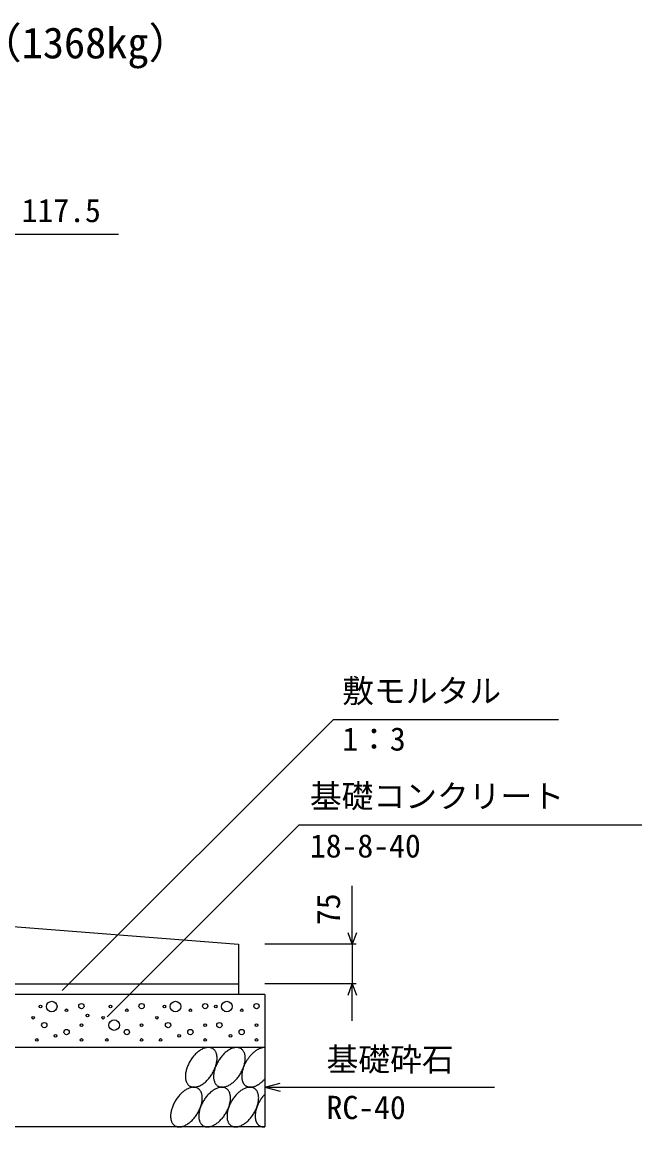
# Model space of a CAD drawing. Units: millimetres, scale not verified. Extents: x -25200 to 25200, y -8910 to 8910.
# Drawn here: x 18969 to 20139, y 1606 to 3692 of the extents above; entities that cross this region are included whole.
import ezdxf
from ezdxf.enums import TextEntityAlignment as Align

# ---------------------------------------------------------------- set-up
doc = ezdxf.new("R2010")
doc.units = ezdxf.units.MM
doc.header["$LTSCALE"] = 30
for name, color, linetype, lineweight in [('0-0_DIM', 7, 'Continuous', 25), ('0-2_HATCH', 6, 'Continuous', 25), ('0-5_OUTLINE', 3, 'Continuous', 25), ('0-6_TXT', 7, 'Continuous', 25)]:
    doc.layers.add(name, color=color, linetype=linetype, lineweight=lineweight)
doc.styles.add('ＭＳ ゴシック', font='')
doc.styles.get('ＭＳ ゴシック').set_extended_font_data('MS Gothic')

msp = doc.modelspace()

# ---------------------------------------------------------------- linework, layer by layer
at = {"layer": '0-0_DIM'}
for p, q in [((19150.66, 3291.3), (18927.28, 3291.3)), ((19556.43, 2375.44), (19044.74, 1863.76)), ((19556.43, 2375.44), (19981.73, 2375.44)), ((19492.1, 2176.78), (19129.13, 1813.81)), ((19492.1, 2176.78), (20138.97, 2176.78)), ((19592.28, 1951.3), (19592.28, 2061.19)), ((19599.78, 1951.3), (19427.28, 1951.3)), ((19592.28, 1951.3), (19592.28, 1876.3)), ((19599.78, 1876.3), (19427.28, 1876.3)), ((19592.28, 1806.3), (19592.28, 1876.3)), ((19427.28, 1681.3), (19456.26, 1689.06)), ((19427.28, 1681.3), (19860.59, 1681.3)), ((19427.28, 1681.3), (19456.26, 1673.53))]:
    msp.add_line(p, q, dxfattribs=at)
for points in [[(19599.97, 1972.44), (19592.28, 1951.3), (19584.58, 1972.44)], [(19584.58, 1855.15), (19592.28, 1876.3), (19599.97, 1855.15)]]:
    msp.add_lwpolyline(points, dxfattribs=at)
at = {"layer": '0-2_HATCH'}
for points in [[(19328.78, 1754.08), (19327.78, 1754.66), (19326.68, 1755.15), (19325.58, 1755.56), (19324.38, 1755.87), (19323.18, 1756.1), (19321.98, 1756.23), (19320.68, 1756.28), (19319.38, 1756.23), (19317.98, 1756.1), (19316.58, 1755.87), (19315.18, 1755.56), (19313.78, 1755.15), (19312.38, 1754.66), (19310.88, 1754.09), (19309.48, 1753.42), (19307.98, 1752.68), (19306.48, 1751.85), (19305.08, 1750.94), (19303.58, 1749.96), (19302.08, 1748.9), (19300.68, 1747.77), (19299.28, 1746.56), (19297.88, 1745.29), (19296.48, 1743.96), (19295.08, 1742.57), (19293.78, 1741.12), (19292.48, 1739.61), (19291.18, 1738.06), (19289.98, 1736.46), (19288.78, 1734.81), (19287.68, 1733.13), (19286.58, 1731.41), (19285.48, 1729.66), (19284.48, 1727.89), (19283.58, 1726.09), (19282.68, 1724.28), (19281.88, 1722.45), (19281.08, 1720.62), (19280.38, 1718.78)], [(19336.18, 1742.57), (19335.88, 1743.96), (19335.48, 1745.29), (19334.98, 1746.56), (19334.48, 1747.76), (19333.78, 1748.9), (19333.18, 1749.96), (19332.38, 1750.94), (19331.58, 1751.85), (19330.68, 1752.68), (19329.78, 1753.42), (19328.78, 1754.08)], [(19381.98, 1754.08), (19380.98, 1754.66), (19379.88, 1755.15), (19378.78, 1755.56), (19377.58, 1755.87), (19376.38, 1756.1), (19375.18, 1756.23), (19373.88, 1756.28), (19372.58, 1756.23), (19371.18, 1756.1), (19369.78, 1755.87), (19368.38, 1755.56), (19366.98, 1755.15), (19365.58, 1754.66), (19364.08, 1754.09), (19362.68, 1753.42), (19361.18, 1752.68), (19359.68, 1751.85), (19358.28, 1750.94), (19356.78, 1749.96), (19355.28, 1748.9), (19353.88, 1747.77), (19352.48, 1746.56), (19351.08, 1745.29), (19349.68, 1743.96), (19348.28, 1742.57), (19346.98, 1741.12), (19345.68, 1739.61), (19344.38, 1738.06), (19343.18, 1736.46), (19341.98, 1734.81), (19340.88, 1733.13), (19339.78, 1731.41), (19338.68, 1729.66), (19337.68, 1727.89), (19336.78, 1726.09), (19335.88, 1724.28), (19335.08, 1722.45), (19334.28, 1720.62), (19333.58, 1718.78)], [(19389.48, 1742.57), (19389.08, 1743.96), (19388.68, 1745.29), (19388.18, 1746.56), (19387.68, 1747.76), (19386.98, 1748.9), (19386.38, 1749.96), (19385.58, 1750.94), (19384.78, 1751.85), (19383.88, 1752.68), (19382.98, 1753.42), (19381.98, 1754.08)], [(19427.28, 1756.28), (19426.38, 1756.27), (19425.58, 1756.22), (19424.68, 1756.13), (19423.78, 1756.01), (19422.88, 1755.84), (19421.98, 1755.64), (19421.08, 1755.4), (19420.08, 1755.12), (19419.18, 1754.81), (19418.18, 1754.46), (19417.28, 1754.07), (19416.28, 1753.64), (19415.38, 1753.18), (19414.38, 1752.69), (19413.48, 1752.16), (19412.48, 1751.59), (19411.48, 1750.99), (19410.58, 1750.36), (19409.58, 1749.7), (19408.68, 1749), (19407.68, 1748.27), (19406.78, 1747.51), (19405.88, 1746.73), (19404.98, 1745.91), (19403.98, 1745.07), (19403.08, 1744.19), (19402.18, 1743.3), (19401.38, 1742.38), (19400.48, 1741.43), (19399.58, 1740.46), (19398.78, 1739.47), (19397.98, 1738.45), (19397.08, 1737.42), (19396.28, 1736.37), (19395.58, 1735.29), (19394.78, 1734.21), (19394.08, 1733.1), (19393.28, 1731.98), (19392.58, 1730.85)], [(19303.08, 1683.47), (19304.58, 1684.13), (19306.08, 1684.88), (19307.48, 1685.7), (19308.98, 1686.61), (19310.48, 1687.6), (19311.88, 1688.66), (19313.28, 1689.79), (19314.78, 1690.99), (19316.18, 1692.26), (19317.58, 1693.59), (19318.88, 1694.99), (19320.28, 1696.44), (19321.58, 1697.94), (19322.78, 1699.5), (19324.08, 1701.1), (19325.18, 1702.74), (19326.38, 1704.42), (19327.48, 1706.14), (19328.48, 1707.89), (19329.48, 1709.66), (19330.48, 1711.46), (19331.28, 1713.27), (19332.18, 1715.1), (19332.88, 1716.94), (19333.58, 1718.78), (19334.28, 1720.62), (19334.78, 1722.45), (19335.28, 1724.28), (19335.78, 1726.09), (19336.08, 1727.89), (19336.38, 1729.66), (19336.68, 1731.41), (19336.78, 1733.13), (19336.88, 1734.81), (19336.88, 1736.45), (19336.88, 1738.05), (19336.68, 1739.61), (19336.48, 1741.11), (19336.18, 1742.57)], [(19356.28, 1683.47), (19357.78, 1684.13), (19359.28, 1684.88), (19360.68, 1685.7), (19362.18, 1686.61), (19363.68, 1687.6), (19365.08, 1688.66), (19366.58, 1689.79), (19367.98, 1690.99), (19369.38, 1692.26), (19370.78, 1693.59), (19372.08, 1694.99), (19373.48, 1696.44), (19374.78, 1697.94), (19375.98, 1699.5), (19377.28, 1701.1), (19378.38, 1702.74), (19379.58, 1704.42), (19380.68, 1706.14), (19381.68, 1707.89), (19382.68, 1709.66), (19383.68, 1711.46), (19384.48, 1713.27), (19385.38, 1715.1), (19386.08, 1716.94), (19386.78, 1718.78), (19387.48, 1720.62), (19387.98, 1722.45), (19388.58, 1724.28), (19388.98, 1726.09), (19389.38, 1727.89), (19389.68, 1729.66), (19389.88, 1731.41), (19389.98, 1733.13), (19390.08, 1734.81), (19390.08, 1736.45), (19390.08, 1738.05), (19389.88, 1739.61), (19389.68, 1741.11), (19389.48, 1742.57)], [(19280.38, 1718.78), (19279.78, 1716.94), (19279.18, 1715.1), (19278.68, 1713.28), (19278.28, 1711.46), (19277.88, 1709.67), (19277.58, 1707.89), (19277.38, 1706.15), (19277.18, 1704.43), (19277.08, 1702.75), (19277.08, 1701.1), (19277.18, 1699.5), (19277.28, 1697.94), (19277.48, 1696.44), (19277.78, 1694.99), (19278.08, 1693.59), (19278.58, 1692.26), (19278.98, 1690.99), (19279.58, 1689.79), (19280.18, 1688.66), (19280.88, 1687.6), (19281.58, 1686.61), (19282.38, 1685.71), (19283.28, 1684.88), (19284.18, 1684.13), (19285.18, 1683.47), (19286.18, 1682.89), (19287.28, 1682.4), (19288.38, 1682), (19289.58, 1681.68), (19290.78, 1681.46), (19292.08, 1681.32), (19293.38, 1681.28), (19294.68, 1681.32), (19295.98, 1681.46), (19297.38, 1681.68), (19298.78, 1682), (19300.18, 1682.4), (19301.68, 1682.89), (19303.08, 1683.47)], [(19333.58, 1718.78), (19332.98, 1716.94), (19332.38, 1715.1), (19331.88, 1713.28), (19331.48, 1711.46), (19331.08, 1709.67), (19330.78, 1707.89), (19330.58, 1706.15), (19330.38, 1704.43), (19330.28, 1702.75), (19330.28, 1701.1), (19330.38, 1699.5), (19330.48, 1697.94), (19330.68, 1696.44), (19330.98, 1694.99), (19331.38, 1693.59), (19331.78, 1692.26), (19332.28, 1690.99), (19332.78, 1689.79), (19333.38, 1688.66), (19334.08, 1687.6), (19334.78, 1686.61), (19335.68, 1685.71), (19336.48, 1684.88), (19337.38, 1684.13), (19338.38, 1683.47), (19339.38, 1682.89), (19340.48, 1682.4), (19341.68, 1682), (19342.78, 1681.68), (19343.98, 1681.46), (19345.28, 1681.32), (19346.58, 1681.28), (19347.88, 1681.32), (19349.28, 1681.46), (19350.58, 1681.68), (19351.98, 1682), (19353.48, 1682.4), (19354.88, 1682.89), (19356.28, 1683.47)], [(19392.58, 1730.85), (19391.98, 1729.71), (19391.28, 1728.55), (19390.68, 1727.38), (19390.08, 1726.21), (19389.48, 1725.03), (19388.88, 1723.84), (19388.38, 1722.64), (19387.88, 1721.45), (19387.38, 1720.25), (19386.88, 1719.04), (19386.48, 1717.84), (19386.08, 1716.64), (19385.68, 1715.44), (19385.38, 1714.24), (19385.08, 1713.05), (19384.78, 1711.87), (19384.48, 1710.69), (19384.28, 1709.52), (19384.08, 1708.36), (19383.88, 1707.21), (19383.78, 1706.07), (19383.68, 1704.94), (19383.58, 1703.83), (19383.58, 1702.74), (19383.48, 1701.66), (19383.58, 1700.6), (19383.58, 1699.56), (19383.68, 1698.53), (19383.78, 1697.53), (19383.88, 1696.55), (19384.08, 1695.59), (19384.28, 1694.66), (19384.48, 1693.75), (19384.78, 1692.87), (19385.08, 1692.01), (19385.38, 1691.18), (19385.68, 1690.38), (19386.08, 1689.61), (19386.48, 1688.87)], [(19417.28, 1687.89), (19418.18, 1688.59), (19419.18, 1689.32), (19420.08, 1690.08), (19421.08, 1690.87), (19421.98, 1691.69), (19422.88, 1692.53), (19423.78, 1693.4), (19424.68, 1694.3), (19425.58, 1695.23), (19426.38, 1696.17), (19427.28, 1697.14)], [(19300.98, 1679.09), (19299.88, 1679.67), (19298.78, 1680.16), (19297.68, 1680.57), (19296.48, 1680.88), (19295.28, 1681.11), (19294.08, 1681.24), (19292.78, 1681.29), (19291.48, 1681.24), (19290.08, 1681.11), (19288.68, 1680.88), (19287.28, 1680.57), (19285.88, 1680.16), (19284.48, 1679.67), (19282.98, 1679.1), (19281.58, 1678.43), (19280.08, 1677.69), (19278.58, 1676.86), (19277.18, 1675.95), (19275.68, 1674.97), (19274.28, 1673.91), (19272.78, 1672.78), (19271.38, 1671.57), (19269.98, 1670.3), (19268.58, 1668.97), (19267.18, 1667.58), (19265.88, 1666.13), (19264.58, 1664.62), (19263.28, 1663.07), (19262.08, 1661.47), (19260.88, 1659.82), (19259.78, 1658.14), (19258.68, 1656.42), (19257.58, 1654.67), (19256.58, 1652.9), (19255.68, 1651.1), (19254.78, 1649.29), (19253.98, 1647.46), (19253.18, 1645.63), (19252.48, 1643.79)], [(19308.38, 1667.57), (19307.98, 1668.97), (19307.58, 1670.3), (19307.08, 1671.57), (19306.58, 1672.77), (19305.88, 1673.91), (19305.28, 1674.97), (19304.48, 1675.95), (19303.68, 1676.86), (19302.78, 1677.69), (19301.88, 1678.43), (19300.98, 1679.09)], [(19354.18, 1679.09), (19353.08, 1679.67), (19351.98, 1680.16), (19350.88, 1680.57), (19349.78, 1680.88), (19348.48, 1681.11), (19347.28, 1681.24), (19345.98, 1681.29), (19344.68, 1681.24), (19343.28, 1681.11), (19341.88, 1680.88), (19340.48, 1680.57), (19339.08, 1680.16), (19337.68, 1679.67), (19336.18, 1679.1), (19334.78, 1678.43), (19333.28, 1677.69), (19331.78, 1676.86), (19330.38, 1675.95), (19328.88, 1674.97), (19327.48, 1673.91), (19325.98, 1672.78), (19324.58, 1671.57), (19323.18, 1670.3), (19321.78, 1668.97), (19320.38, 1667.58), (19319.08, 1666.13), (19317.78, 1664.62), (19316.48, 1663.07), (19315.28, 1661.47), (19314.08, 1659.82), (19312.98, 1658.14), (19311.88, 1656.42), (19310.78, 1654.67), (19309.88, 1652.9), (19308.88, 1651.1), (19307.98, 1649.29), (19307.18, 1647.46), (19306.38, 1645.63), (19305.68, 1643.79)], [(19361.58, 1667.57), (19361.18, 1668.97), (19360.78, 1670.3), (19360.28, 1671.57), (19359.78, 1672.77), (19359.18, 1673.91), (19358.48, 1674.97), (19357.68, 1675.95), (19356.88, 1676.86), (19356.08, 1677.69), (19355.08, 1678.43), (19354.18, 1679.09)], [(19407.38, 1679.09), (19406.28, 1679.67), (19405.28, 1680.16), (19404.08, 1680.57), (19402.98, 1680.88), (19401.68, 1681.11), (19400.48, 1681.24), (19399.18, 1681.29), (19397.88, 1681.24), (19396.48, 1681.11), (19395.18, 1680.88), (19393.78, 1680.57), (19392.28, 1680.16), (19390.88, 1679.67), (19389.38, 1679.1), (19387.98, 1678.43), (19386.48, 1677.69), (19385.08, 1676.86), (19383.58, 1675.95), (19382.08, 1674.97), (19380.68, 1673.91), (19379.18, 1672.78), (19377.78, 1671.57), (19376.38, 1670.3), (19374.98, 1668.97), (19373.58, 1667.58), (19372.28, 1666.13), (19370.98, 1664.62), (19369.78, 1663.07), (19368.48, 1661.47), (19367.28, 1659.82), (19366.18, 1658.14), (19365.08, 1656.42), (19364.08, 1654.67), (19363.08, 1652.9), (19362.08, 1651.1), (19361.18, 1649.29), (19360.38, 1647.46), (19359.68, 1645.63), (19358.88, 1643.79)], [(19386.48, 1688.87), (19386.88, 1688.16), (19387.38, 1687.48), (19387.88, 1686.84), (19388.38, 1686.22), (19388.88, 1685.64), (19389.48, 1685.1), (19390.08, 1684.59), (19390.68, 1684.11), (19391.28, 1683.67), (19391.98, 1683.26), (19392.58, 1682.9), (19393.28, 1682.57), (19394.08, 1682.27), (19394.78, 1682.01), (19395.58, 1681.8), (19396.28, 1681.62), (19397.08, 1681.47), (19397.98, 1681.37), (19398.78, 1681.3), (19399.58, 1681.28), (19400.48, 1681.29), (19401.38, 1681.34), (19402.18, 1681.43), (19403.08, 1681.56), (19403.98, 1681.72), (19404.98, 1681.92), (19405.88, 1682.17), (19406.78, 1682.45), (19407.68, 1682.76), (19408.68, 1683.12), (19409.58, 1683.51), (19410.58, 1683.93), (19411.48, 1684.4), (19412.48, 1684.89), (19413.48, 1685.43), (19414.38, 1685.99), (19415.38, 1686.59), (19416.28, 1687.23), (19417.28, 1687.89)], [(19414.78, 1667.57), (19414.38, 1668.97), (19413.98, 1670.3), (19413.48, 1671.57), (19412.98, 1672.77), (19412.38, 1673.91), (19411.68, 1674.97), (19410.88, 1675.95), (19410.08, 1676.86), (19409.28, 1677.69), (19408.28, 1678.43), (19407.38, 1679.09)], [(19275.18, 1608.48), (19276.68, 1609.14), (19278.18, 1609.89), (19279.58, 1610.71), (19281.08, 1611.62), (19282.58, 1612.61), (19283.98, 1613.67), (19285.48, 1614.8), (19286.88, 1616), (19288.28, 1617.27), (19289.68, 1618.6), (19290.98, 1620), (19292.38, 1621.45), (19293.68, 1622.95), (19294.88, 1624.51), (19296.18, 1626.11), (19297.28, 1627.75), (19298.48, 1629.43), (19299.58, 1631.15), (19300.58, 1632.9), (19301.58, 1634.67), (19302.58, 1636.47), (19303.38, 1638.28), (19304.28, 1640.11), (19304.98, 1641.94), (19305.68, 1643.78), (19306.38, 1645.62), (19306.88, 1647.46), (19307.48, 1649.29), (19307.88, 1651.1), (19308.28, 1652.9), (19308.58, 1654.67), (19308.78, 1656.42), (19308.88, 1658.14), (19308.98, 1659.82), (19308.98, 1661.46), (19308.98, 1663.06), (19308.78, 1664.62), (19308.58, 1666.12), (19308.38, 1667.57)], [(19328.48, 1608.48), (19329.88, 1609.14), (19331.38, 1609.89), (19332.78, 1610.71), (19334.28, 1611.62), (19335.78, 1612.61), (19337.18, 1613.67), (19338.68, 1614.8), (19340.08, 1616), (19341.48, 1617.27), (19342.88, 1618.6), (19344.18, 1620), (19345.58, 1621.45), (19346.88, 1622.95), (19348.08, 1624.51), (19349.38, 1626.11), (19350.58, 1627.75), (19351.68, 1629.43), (19352.78, 1631.15), (19353.78, 1632.9), (19354.78, 1634.67), (19355.78, 1636.47), (19356.68, 1638.28), (19357.48, 1640.11), (19358.18, 1641.94), (19358.88, 1643.78), (19359.58, 1645.62), (19360.18, 1647.46), (19360.68, 1649.29), (19361.08, 1651.1), (19361.48, 1652.9), (19361.78, 1654.67), (19361.98, 1656.42), (19362.08, 1658.14), (19362.18, 1659.82), (19362.18, 1661.46), (19362.18, 1663.06), (19361.98, 1664.62), (19361.78, 1666.12), (19361.58, 1667.57)], [(19381.68, 1608.48), (19383.08, 1609.14), (19384.58, 1609.89), (19386.08, 1610.71), (19387.48, 1611.62), (19388.98, 1612.61), (19390.38, 1613.67), (19391.88, 1614.8), (19393.28, 1616), (19394.68, 1617.27), (19396.08, 1618.6), (19397.48, 1620), (19398.78, 1621.45), (19400.08, 1622.95), (19401.38, 1624.51), (19402.58, 1626.11), (19403.78, 1627.75), (19404.88, 1629.43), (19405.98, 1631.15), (19406.98, 1632.9), (19407.98, 1634.67), (19408.98, 1636.47), (19409.88, 1638.28), (19410.68, 1640.11), (19411.48, 1641.94), (19412.18, 1643.78), (19412.78, 1645.62), (19413.38, 1647.46), (19413.88, 1649.29), (19414.28, 1651.1), (19414.68, 1652.9), (19414.98, 1654.67), (19415.18, 1656.42), (19415.38, 1658.14), (19415.38, 1659.82), (19415.48, 1661.46), (19415.38, 1663.06), (19415.28, 1664.62), (19415.08, 1666.12), (19414.78, 1667.57)], [(19427.28, 1668.04), (19426.78, 1667.51), (19426.28, 1666.97), (19425.78, 1666.43), (19425.28, 1665.87), (19424.78, 1665.31), (19424.28, 1664.74), (19423.78, 1664.17), (19423.38, 1663.59), (19422.88, 1663), (19422.38, 1662.4), (19421.98, 1661.8), (19421.48, 1661.19), (19421.08, 1660.58), (19420.58, 1659.96), (19420.18, 1659.33), (19419.78, 1658.7), (19419.38, 1658.07), (19418.88, 1657.43), (19418.48, 1656.78), (19418.08, 1656.13), (19417.68, 1655.48), (19417.38, 1654.82), (19416.98, 1654.16), (19416.58, 1653.49), (19416.18, 1652.83), (19415.88, 1652.16), (19415.48, 1651.48), (19415.18, 1650.8), (19414.78, 1650.13), (19414.48, 1649.45), (19414.18, 1648.76), (19413.88, 1648.08), (19413.58, 1647.39), (19413.28, 1646.7), (19412.98, 1646.02), (19412.68, 1645.33), (19412.48, 1644.64), (19412.18, 1643.95), (19411.98, 1643.26)], [(19252.48, 1643.79), (19251.88, 1641.95), (19251.28, 1640.11), (19250.78, 1638.29), (19250.38, 1636.47), (19249.98, 1634.68), (19249.68, 1632.9), (19249.48, 1631.15), (19249.28, 1629.44), (19249.18, 1627.75), (19249.18, 1626.11), (19249.28, 1624.51), (19249.38, 1622.95), (19249.58, 1621.45), (19249.88, 1620), (19250.28, 1618.6), (19250.68, 1617.27), (19251.18, 1616), (19251.68, 1614.8), (19252.28, 1613.67), (19252.98, 1612.61), (19253.78, 1611.62), (19254.58, 1610.72), (19255.38, 1609.89), (19256.28, 1609.14), (19257.28, 1608.48), (19258.38, 1607.9), (19259.38, 1607.41), (19260.58, 1607.01), (19261.68, 1606.69), (19262.88, 1606.47), (19264.18, 1606.33), (19265.48, 1606.29), (19266.78, 1606.33), (19268.18, 1606.47), (19269.48, 1606.69), (19270.88, 1607.01), (19272.38, 1607.41), (19273.78, 1607.9), (19275.18, 1608.48)], [(19305.68, 1643.79), (19305.08, 1641.95), (19304.48, 1640.11), (19303.98, 1638.29), (19303.58, 1636.47), (19303.18, 1634.68), (19302.88, 1632.9), (19302.68, 1631.15), (19302.48, 1629.44), (19302.48, 1627.75), (19302.38, 1626.11), (19302.48, 1624.51), (19302.58, 1622.95), (19302.78, 1621.45), (19303.08, 1620), (19303.48, 1618.6), (19303.88, 1617.27), (19304.38, 1616), (19304.88, 1614.8), (19305.48, 1613.67), (19306.18, 1612.61), (19306.98, 1611.62), (19307.78, 1610.72), (19308.58, 1609.89), (19309.58, 1609.14), (19310.48, 1608.48), (19311.58, 1607.9), (19312.58, 1607.41), (19313.78, 1607.01), (19314.88, 1606.69), (19316.18, 1606.47), (19317.38, 1606.33), (19318.68, 1606.29), (19319.98, 1606.33), (19321.38, 1606.47), (19322.68, 1606.69), (19324.08, 1607.01), (19325.58, 1607.41), (19326.98, 1607.9), (19328.48, 1608.48)], [(19358.88, 1643.79), (19358.28, 1641.95), (19357.68, 1640.11), (19357.18, 1638.29), (19356.78, 1636.47), (19356.38, 1634.68), (19356.08, 1632.9), (19355.88, 1631.15), (19355.78, 1629.44), (19355.68, 1627.75), (19355.68, 1626.11), (19355.68, 1624.51), (19355.78, 1622.95), (19356.08, 1621.45), (19356.28, 1620), (19356.68, 1618.6), (19357.08, 1617.27), (19357.58, 1616), (19358.08, 1614.8), (19358.68, 1613.67), (19359.38, 1612.61), (19360.18, 1611.62), (19360.98, 1610.72), (19361.78, 1609.89), (19362.78, 1609.14), (19363.68, 1608.48), (19364.78, 1607.9), (19365.78, 1607.41), (19366.98, 1607.01), (19368.08, 1606.69), (19369.38, 1606.47), (19370.58, 1606.33), (19371.88, 1606.29), (19373.18, 1606.33), (19374.58, 1606.47), (19375.98, 1606.69), (19377.38, 1607.01), (19378.78, 1607.41), (19380.18, 1607.9), (19381.68, 1608.48)], [(19411.98, 1643.26), (19411.68, 1642.57), (19411.48, 1641.88), (19411.28, 1641.19), (19411.08, 1640.5), (19410.88, 1639.82), (19410.68, 1639.13), (19410.48, 1638.45), (19410.28, 1637.77), (19410.08, 1637.09), (19409.98, 1636.41), (19409.78, 1635.73), (19409.68, 1635.06), (19409.58, 1634.39), (19409.48, 1633.72), (19409.38, 1633.06), (19409.28, 1632.4), (19409.18, 1631.75), (19409.08, 1631.1), (19408.98, 1630.45), (19408.98, 1629.81), (19408.88, 1629.17), (19408.88, 1628.54), (19408.88, 1627.91), (19408.88, 1627.29), (19408.88, 1626.67), (19408.88, 1626.06), (19408.88, 1625.45), (19408.88, 1624.85), (19408.88, 1624.26), (19408.98, 1623.68), (19408.98, 1623.1), (19409.08, 1622.53), (19409.18, 1621.96), (19409.28, 1621.4), (19409.38, 1620.85), (19409.48, 1620.31), (19409.58, 1619.78), (19409.68, 1619.25), (19409.78, 1618.73)], [(19409.78, 1618.73), (19409.98, 1618.23), (19410.08, 1617.73), (19410.28, 1617.23), (19410.48, 1616.75), (19410.68, 1616.28), (19410.88, 1615.81), (19411.08, 1615.36), (19411.28, 1614.91), (19411.48, 1614.48), (19411.68, 1614.05), (19411.98, 1613.64), (19412.18, 1613.23), (19412.48, 1612.84), (19412.68, 1612.45), (19412.98, 1612.08), (19413.28, 1611.72), (19413.58, 1611.36), (19413.88, 1611.02), (19414.18, 1610.69), (19414.48, 1610.37), (19414.78, 1610.07), (19415.18, 1609.77), (19415.48, 1609.49), (19415.88, 1609.21), (19416.18, 1608.95), (19416.58, 1608.7), (19416.98, 1608.46), (19417.38, 1608.24), (19417.68, 1608.03), (19418.08, 1607.82), (19418.48, 1607.63), (19418.88, 1607.46), (19419.38, 1607.29), (19419.78, 1607.14), (19420.18, 1607), (19420.58, 1606.87), (19421.08, 1606.76), (19421.48, 1606.65), (19421.98, 1606.56)], [(19421.98, 1606.56), (19422.38, 1606.49), (19422.88, 1606.42), (19423.38, 1606.37), (19423.78, 1606.33), (19424.28, 1606.3), (19424.78, 1606.29), (19425.28, 1606.29), (19425.78, 1606.3), (19426.28, 1606.32), (19426.78, 1606.36), (19427.28, 1606.41)]]:
    msp.add_lwpolyline(points, dxfattribs=at)
for centre, radius in [((19003.75, 1833.47), 2.5), ((19024.78, 1833.47), 10), ((19080.85, 1834.35), 5), ((19135.67, 1833.47), 2.5), ((19194.52, 1834.35), 5), ((19237.41, 1833.47), 2.5), ((19258.44, 1833.47), 10), ((19314.52, 1834.35), 5), ((19334.31, 1833.47), 2.5), ((19355.35, 1833.47), 10), ((19411.42, 1834.35), 5), ((18989.73, 1812.46), 2.5), ((19052.81, 1826.47), 2.5), ((19092.19, 1816.78), 2.5), ((19121.65, 1812.46), 2.5), ((19166.48, 1826.47), 2.5), ((19223.39, 1812.46), 2.5), ((19286.48, 1826.47), 2.5), ((19383.38, 1826.47), 2.5), ((19010.76, 1798.46), 5), ((19080.85, 1798.46), 2.5), ((19142.68, 1798.46), 10), ((19194.52, 1798.46), 2.5), ((19244.42, 1798.46), 5), ((19314.52, 1798.46), 2.5), ((19341.33, 1798.46), 5), ((19411.42, 1798.46), 2.5), ((19031.78, 1778.32), 2.5), ((19052.81, 1785.32), 5), ((19166.48, 1785.32), 5), ((19265.45, 1778.32), 2.5), ((19286.48, 1785.32), 5), ((19362.35, 1778.32), 2.5), ((19383.38, 1785.32), 5), ((18996.74, 1770.44), 2.5), ((19080.85, 1770.44), 2.5), ((19128.66, 1770.44), 2.5), ((19194.52, 1770.44), 2.5), ((19230.4, 1770.44), 2.5), ((19314.52, 1770.44), 2.5), ((19411.42, 1770.44), 2.5)]:
    msp.add_circle(centre, radius, dxfattribs=at)
at = {"layer": '0-5_OUTLINE'}
for p, q in [((18392.28, 1876.3), (19377.28, 1876.3)), ((19427.28, 1856.3), (18342.28, 1856.3)), ((19427.28, 1856.3), (19427.28, 1606.3)), ((19427.28, 1756.3), (18342.28, 1756.3)), ((19427.28, 1606.3), (18342.28, 1606.3))]:
    msp.add_line(p, q, dxfattribs=at)
msp.add_lwpolyline([(18927.28, 1986.3), (19377.28, 1951.3), (19377.28, 1856.3)], dxfattribs=at)

# ---------------------------------------------------------------- texts
at = {"layer": '0-0_DIM', "style": 'ＭＳ ゴシック'}
for s, p in [('117.5', (18967.89, 3301.3)), ('敷モルタル', (19573.17, 2394.18)), ('1：3', (19573.17, 2303.49)), ('基礎コンクリート', (19512.1, 2195.51)), ('18-8-40', (19512.1, 2101.7)), ('基礎砕石', (19543.6, 1698.47)), ('RC-40', (19543.6, 1607.78))]:
    msp.add_text(s, height=43.99, dxfattribs=at).set_placement(p, align=Align.BOTTOM_LEFT)
msp.add_text('75', height=43.99, rotation=90, dxfattribs=at).set_placement((19582.28, 1987.3), align=Align.BOTTOM_LEFT)
at = {"layer": '0-6_TXT', "style": 'ＭＳ ゴシック'}
msp.add_text('（1368kg）', height=58.65, dxfattribs=at).set_placement((18888.15, 3606.08), align=Align.BOTTOM_LEFT)

doc.saveas('drawing.dxf')
